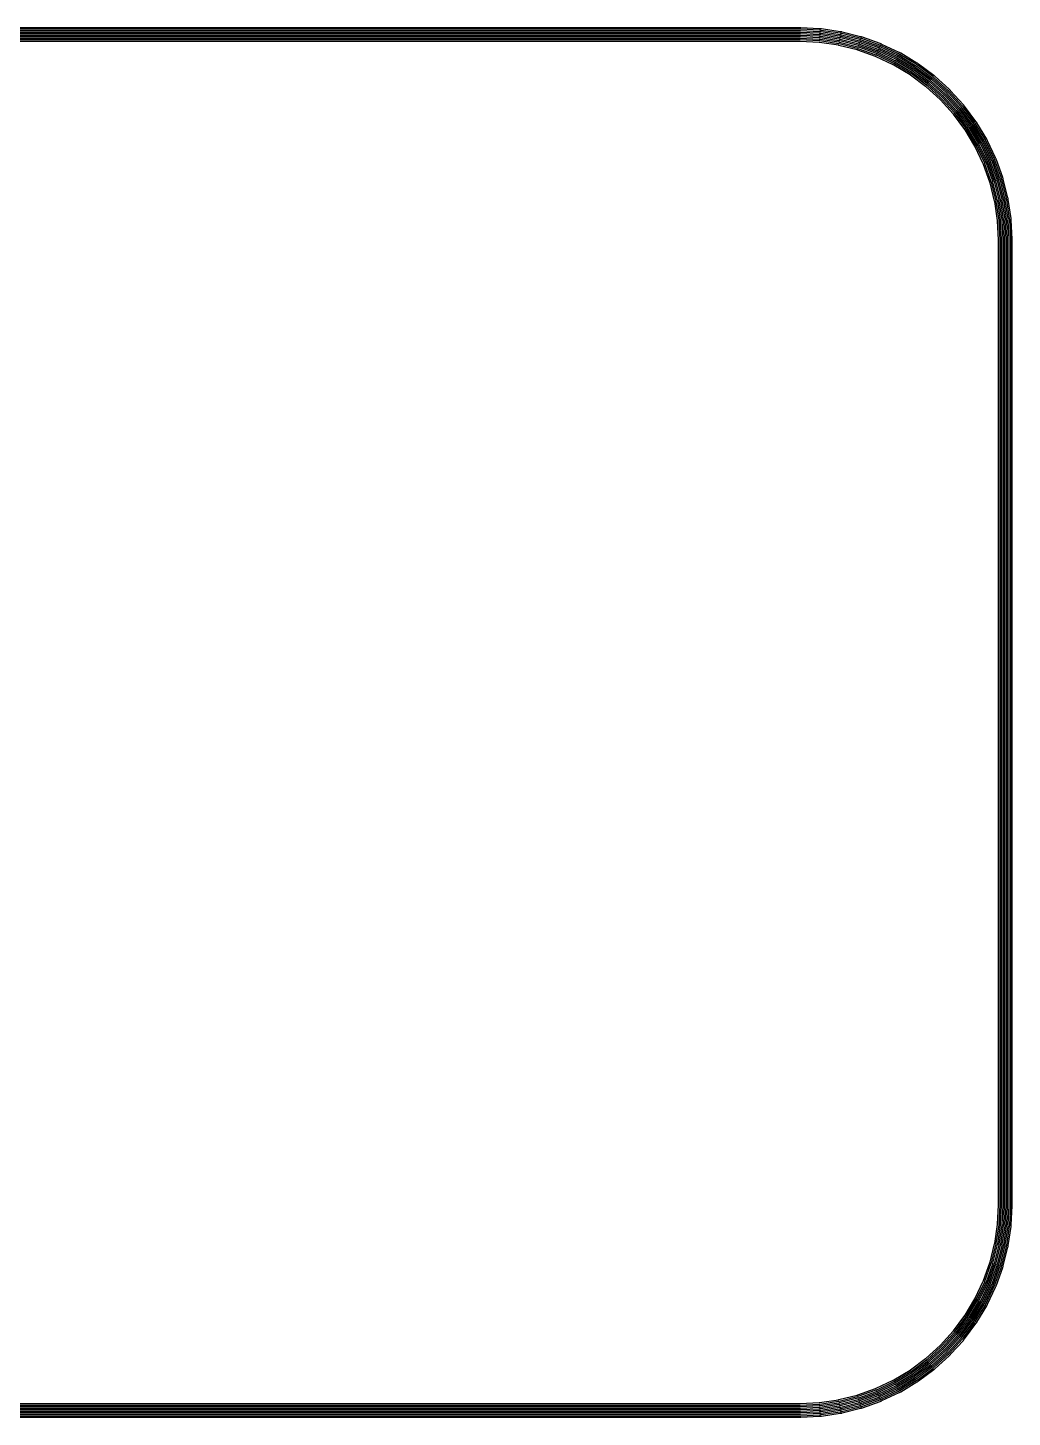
# Model space of a CAD drawing. Header units: metres. Extents: x -0.2 to 25.7, y -0.2 to 18.1.
# Drawn here: x 12.73 to 25.68, y -0.23 to 18.06 of the extents above; entities that cross this region are included whole.
import ezdxf

# ---------------------------------------------------------------- set-up
doc = ezdxf.new("R2010")
doc.units = ezdxf.units.M

msp = doc.modelspace()

# ---------------------------------------------------------------- linework, layer by layer
for points in [[(2.565, -0.23), (22.885, -0.23), (22.891, -0.23), (22.892, -0.23), (22.898, -0.23), (23.146, -0.217), (23.152, -0.217), (23.158, -0.217), (23.16, -0.216), (23.166, -0.216), (23.171, -0.215), (23.418, -0.178), (23.424, -0.178), (23.429, -0.177), (23.431, -0.176), (23.437, -0.175), (23.443, -0.174), (23.684, -0.113), (23.69, -0.112), (23.695, -0.11), (23.698, -0.109), (23.703, -0.108), (23.708, -0.106), (23.943, -0.022), (23.948, -0.02), (23.953, -0.018), (23.956, -0.017), (23.961, -0.015), (23.966, -0.012), (24.191, 0.094), (24.196, 0.097), (24.201, 0.099), (24.204, 0.101), (24.209, 0.103), (24.213, 0.106), (24.427, 0.234), (24.432, 0.237), (24.437, 0.24), (24.439, 0.242), (24.443, 0.245), (24.448, 0.248), (24.648, 0.397), (24.653, 0.4), (24.657, 0.404), (24.659, 0.405), (24.663, 0.409), (24.668, 0.413), (24.852, 0.58), (24.856, 0.584), (24.86, 0.588), (24.862, 0.59), (24.866, 0.594), (24.87, 0.598), (25.037, 0.782), (25.041, 0.787), (25.045, 0.791), (25.046, 0.793), (25.05, 0.797), (25.053, 0.802), (25.202, 1.002), (25.205, 1.007), (25.208, 1.011), (25.21, 1.013), (25.213, 1.018), (25.216, 1.023), (25.344, 1.237), (25.347, 1.241), (25.349, 1.246), (25.351, 1.249), (25.353, 1.254), (25.356, 1.259), (25.462, 1.484), (25.465, 1.489), (25.467, 1.494), (25.468, 1.497), (25.47, 1.502), (25.472, 1.507), (25.556, 1.742), (25.558, 1.747), (25.559, 1.752), (25.56, 1.755), (25.562, 1.76), (25.563, 1.766), (25.624, 2.008), (25.625, 2.013), (25.626, 2.019), (25.627, 2.021), (25.628, 2.026), (25.628, 2.032), (25.665, 2.279), (25.666, 2.284), (25.666, 2.29), (25.667, 2.292), (25.667, 2.298), (25.667, 2.304), (25.68, 2.552), (25.68, 2.558), (25.68, 2.559), (25.68, 2.565), (25.68, 15.265), (25.68, 15.271), (25.68, 15.272), (25.68, 15.278), (25.667, 15.526), (25.667, 15.532), (25.667, 15.538), (25.666, 15.54), (25.666, 15.546), (25.665, 15.551), (25.628, 15.798), (25.628, 15.804), (25.627, 15.809), (25.626, 15.811), (25.625, 15.817), (25.624, 15.823), (25.563, 16.064), (25.562, 16.07), (25.56, 16.075), (25.559, 16.078), (25.558, 16.083), (25.556, 16.088), (25.472, 16.323), (25.47, 16.328), (25.468, 16.333), (25.467, 16.336), (25.465, 16.341), (25.462, 16.346), (25.356, 16.571), (25.353, 16.576), (25.351, 16.581), (25.349, 16.584), (25.347, 16.589), (25.344, 16.593), (25.216, 16.807), (25.213, 16.812), (25.21, 16.817), (25.208, 16.819), (25.205, 16.823), (25.202, 16.828), (25.053, 17.028), (25.05, 17.033), (25.046, 17.037), (25.045, 17.039), (25.041, 17.043), (25.037, 17.048), (24.87, 17.232), (24.866, 17.236), (24.862, 17.24), (24.86, 17.242), (24.856, 17.246), (24.852, 17.25), (24.668, 17.417), (24.663, 17.421), (24.659, 17.425), (24.657, 17.426), (24.653, 17.43), (24.648, 17.433), (24.448, 17.582), (24.443, 17.585), (24.439, 17.588), (24.437, 17.59), (24.432, 17.593), (24.427, 17.596), (24.213, 17.724), (24.209, 17.727), (24.204, 17.729), (24.201, 17.731), (24.196, 17.733), (24.191, 17.736), (23.966, 17.842), (23.961, 17.845), (23.956, 17.847), (23.953, 17.848), (23.948, 17.85), (23.943, 17.852), (23.708, 17.936), (23.703, 17.938), (23.698, 17.939), (23.695, 17.94), (23.69, 17.942), (23.684, 17.943), (23.443, 18.004), (23.437, 18.005), (23.431, 18.006), (23.429, 18.007), (23.424, 18.008), (23.418, 18.008), (23.171, 18.045), (23.166, 18.046), (23.16, 18.046), (23.158, 18.047), (23.152, 18.047), (23.146, 18.047), (22.898, 18.06), (22.892, 18.06), (22.891, 18.06), (22.885, 18.06), (2.565, 18.06)], [(2.565, -0.21), (22.885, -0.21), (22.89, -0.21), (22.891, -0.21), (22.897, -0.21), (23.146, -0.197), (23.151, -0.197), (23.156, -0.197), (23.158, -0.196), (23.163, -0.196), (23.168, -0.195), (23.415, -0.159), (23.42, -0.158), (23.425, -0.157), (23.428, -0.156), (23.433, -0.155), (23.438, -0.154), (23.679, -0.094), (23.684, -0.092), (23.689, -0.091), (23.692, -0.09), (23.697, -0.089), (23.702, -0.087), (23.936, -0.003), (23.941, -0.001), (23.946, 0.001), (23.948, 0.002), (23.953, 0.004), (23.958, 0.006), (24.183, 0.112), (24.187, 0.115), (24.192, 0.117), (24.194, 0.118), (24.199, 0.121), (24.203, 0.123), (24.417, 0.252), (24.421, 0.254), (24.426, 0.257), (24.428, 0.258), (24.432, 0.261), (24.436, 0.264), (24.636, 0.413), (24.64, 0.416), (24.644, 0.419), (24.646, 0.421), (24.65, 0.424), (24.654, 0.427), (24.839, 0.595), (24.843, 0.598), (24.846, 0.602), (24.848, 0.604), (24.852, 0.607), (24.855, 0.611), (25.023, 0.796), (25.026, 0.8), (25.029, 0.804), (25.031, 0.806), (25.034, 0.81), (25.037, 0.814), (25.186, 1.014), (25.189, 1.018), (25.192, 1.022), (25.193, 1.024), (25.196, 1.029), (25.199, 1.033), (25.327, 1.247), (25.329, 1.251), (25.332, 1.256), (25.333, 1.258), (25.335, 1.263), (25.338, 1.267), (25.444, 1.493), (25.446, 1.497), (25.448, 1.502), (25.449, 1.504), (25.451, 1.509), (25.453, 1.514), (25.537, 1.749), (25.539, 1.753), (25.54, 1.758), (25.541, 1.761), (25.542, 1.766), (25.544, 1.771), (25.604, 2.012), (25.605, 2.017), (25.606, 2.022), (25.607, 2.025), (25.608, 2.03), (25.609, 2.035), (25.645, 2.282), (25.646, 2.287), (25.647, 2.292), (25.647, 2.294), (25.647, 2.299), (25.648, 2.305), (25.66, 2.553), (25.66, 2.559), (25.66, 2.56), (25.66, 2.565), (25.66, 15.265), (25.66, 15.27), (25.66, 15.271), (25.66, 15.277), (25.648, 15.526), (25.647, 15.531), (25.647, 15.536), (25.647, 15.538), (25.646, 15.543), (25.645, 15.548), (25.609, 15.795), (25.608, 15.8), (25.607, 15.805), (25.606, 15.808), (25.605, 15.813), (25.604, 15.818), (25.544, 16.059), (25.542, 16.064), (25.541, 16.069), (25.54, 16.072), (25.539, 16.077), (25.537, 16.082), (25.453, 16.316), (25.451, 16.321), (25.449, 16.326), (25.448, 16.328), (25.446, 16.333), (25.444, 16.338), (25.338, 16.563), (25.335, 16.567), (25.333, 16.572), (25.332, 16.574), (25.329, 16.579), (25.327, 16.583), (25.199, 16.797), (25.196, 16.801), (25.193, 16.806), (25.192, 16.808), (25.189, 16.812), (25.186, 16.816), (25.037, 17.016), (25.034, 17.02), (25.031, 17.024), (25.029, 17.026), (25.026, 17.03), (25.023, 17.034), (24.855, 17.219), (24.852, 17.223), (24.848, 17.226), (24.846, 17.228), (24.843, 17.232), (24.839, 17.235), (24.654, 17.403), (24.65, 17.406), (24.646, 17.409), (24.644, 17.411), (24.64, 17.414), (24.636, 17.417), (24.436, 17.566), (24.432, 17.569), (24.428, 17.572), (24.426, 17.573), (24.421, 17.576), (24.417, 17.579), (24.203, 17.707), (24.199, 17.709), (24.194, 17.712), (24.192, 17.713), (24.187, 17.715), (24.183, 17.718), (23.958, 17.824), (23.953, 17.826), (23.948, 17.828), (23.946, 17.829), (23.941, 17.831), (23.936, 17.833), (23.702, 17.917), (23.697, 17.919), (23.692, 17.92), (23.689, 17.921), (23.684, 17.922), (23.679, 17.924), (23.438, 17.984), (23.433, 17.985), (23.428, 17.986), (23.425, 17.987), (23.42, 17.988), (23.415, 17.989), (23.168, 18.025), (23.163, 18.026), (23.158, 18.027), (23.156, 18.027), (23.151, 18.027), (23.146, 18.028), (22.897, 18.04), (22.891, 18.04), (22.89, 18.04), (22.885, 18.04), (2.565, 18.04)], [(2.565, -0.19), (22.885, -0.19), (22.89, -0.19), (22.891, -0.19), (22.896, -0.19), (23.145, -0.178), (23.149, -0.177), (23.154, -0.177), (23.156, -0.177), (23.161, -0.176), (23.166, -0.175), (23.412, -0.139), (23.417, -0.138), (23.421, -0.137), (23.424, -0.137), (23.428, -0.136), (23.433, -0.135), (23.675, -0.074), (23.679, -0.073), (23.684, -0.072), (23.686, -0.071), (23.69, -0.07), (23.695, -0.068), (23.929, 0.016), (23.934, 0.018), (23.938, 0.019), (23.94, 0.02), (23.945, 0.022), (23.949, 0.024), (24.174, 0.131), (24.178, 0.133), (24.183, 0.135), (24.185, 0.136), (24.189, 0.138), (24.193, 0.141), (24.407, 0.269), (24.411, 0.271), (24.415, 0.274), (24.417, 0.275), (24.42, 0.278), (24.424, 0.28), (24.624, 0.429), (24.628, 0.432), (24.632, 0.435), (24.634, 0.436), (24.637, 0.439), (24.641, 0.442), (24.825, 0.61), (24.829, 0.613), (24.832, 0.616), (24.834, 0.618), (24.837, 0.621), (24.84, 0.625), (25.008, 0.809), (25.011, 0.813), (25.014, 0.816), (25.015, 0.818), (25.018, 0.822), (25.021, 0.826), (25.17, 1.026), (25.172, 1.03), (25.175, 1.033), (25.176, 1.035), (25.179, 1.039), (25.181, 1.043), (25.31, 1.257), (25.312, 1.261), (25.314, 1.265), (25.315, 1.267), (25.317, 1.272), (25.319, 1.276), (25.426, 1.501), (25.428, 1.505), (25.43, 1.51), (25.431, 1.512), (25.432, 1.516), (25.434, 1.521), (25.518, 1.755), (25.52, 1.76), (25.521, 1.764), (25.522, 1.766), (25.523, 1.771), (25.524, 1.775), (25.585, 2.017), (25.586, 2.022), (25.587, 2.026), (25.587, 2.029), (25.588, 2.033), (25.589, 2.038), (25.625, 2.284), (25.626, 2.289), (25.627, 2.294), (25.627, 2.296), (25.627, 2.301), (25.628, 2.305), (25.64, 2.554), (25.64, 2.559), (25.64, 2.56), (25.64, 2.565), (25.64, 15.265), (25.64, 15.27), (25.64, 15.271), (25.64, 15.276), (25.628, 15.525), (25.627, 15.529), (25.627, 15.534), (25.627, 15.536), (25.626, 15.541), (25.625, 15.546), (25.589, 15.792), (25.588, 15.797), (25.587, 15.801), (25.587, 15.804), (25.586, 15.808), (25.585, 15.813), (25.524, 16.055), (25.523, 16.059), (25.522, 16.064), (25.521, 16.066), (25.52, 16.07), (25.518, 16.075), (25.434, 16.309), (25.432, 16.314), (25.431, 16.318), (25.43, 16.32), (25.428, 16.325), (25.426, 16.329), (25.319, 16.554), (25.317, 16.558), (25.315, 16.563), (25.314, 16.565), (25.312, 16.569), (25.31, 16.573), (25.181, 16.787), (25.179, 16.791), (25.176, 16.795), (25.175, 16.797), (25.172, 16.8), (25.17, 16.804), (25.021, 17.004), (25.018, 17.008), (25.015, 17.012), (25.014, 17.014), (25.011, 17.017), (25.008, 17.021), (24.84, 17.205), (24.837, 17.209), (24.834, 17.212), (24.832, 17.214), (24.829, 17.217), (24.825, 17.22), (24.641, 17.388), (24.637, 17.391), (24.634, 17.394), (24.632, 17.395), (24.628, 17.398), (24.624, 17.401), (24.424, 17.55), (24.42, 17.552), (24.417, 17.555), (24.415, 17.556), (24.411, 17.559), (24.407, 17.561), (24.193, 17.69), (24.189, 17.692), (24.185, 17.694), (24.183, 17.695), (24.178, 17.697), (24.174, 17.699), (23.949, 17.806), (23.945, 17.808), (23.94, 17.81), (23.938, 17.811), (23.934, 17.812), (23.929, 17.814), (23.695, 17.898), (23.69, 17.9), (23.686, 17.901), (23.684, 17.902), (23.679, 17.903), (23.675, 17.904), (23.433, 17.965), (23.428, 17.966), (23.424, 17.967), (23.421, 17.967), (23.417, 17.968), (23.412, 17.969), (23.166, 18.005), (23.161, 18.006), (23.156, 18.007), (23.154, 18.007), (23.149, 18.007), (23.145, 18.008), (22.896, 18.02), (22.891, 18.02), (22.89, 18.02), (22.885, 18.02), (2.565, 18.02)], [(2.565, -0.17), (22.885, -0.17), (22.889, -0.17), (22.89, -0.17), (22.895, -0.17), (23.144, -0.158), (23.148, -0.157), (23.152, -0.157), (23.154, -0.157), (23.158, -0.156), (23.163, -0.156), (23.409, -0.119), (23.413, -0.118), (23.417, -0.118), (23.42, -0.117), (23.424, -0.116), (23.428, -0.115), (23.67, -0.055), (23.674, -0.054), (23.678, -0.053), (23.68, -0.052), (23.684, -0.051), (23.688, -0.049), (23.923, 0.035), (23.927, 0.036), (23.931, 0.038), (23.933, 0.039), (23.937, 0.04), (23.94, 0.042), (24.166, 0.149), (24.169, 0.15), (24.173, 0.152), (24.175, 0.154), (24.179, 0.156), (24.183, 0.158), (24.396, 0.286), (24.4, 0.288), (24.403, 0.29), (24.406, 0.292), (24.409, 0.294), (24.412, 0.296), (24.613, 0.445), (24.616, 0.447), (24.619, 0.45), (24.621, 0.452), (24.624, 0.454), (24.627, 0.457), (24.812, 0.624), (24.815, 0.627), (24.818, 0.63), (24.82, 0.632), (24.823, 0.635), (24.826, 0.638), (24.993, 0.823), (24.996, 0.826), (24.998, 0.829), (25, 0.831), (25.003, 0.834), (25.005, 0.837), (25.154, 1.038), (25.156, 1.041), (25.158, 1.045), (25.16, 1.047), (25.162, 1.05), (25.164, 1.054), (25.292, 1.267), (25.294, 1.271), (25.296, 1.275), (25.298, 1.277), (25.3, 1.281), (25.301, 1.284), (25.408, 1.51), (25.41, 1.513), (25.411, 1.517), (25.412, 1.52), (25.414, 1.523), (25.415, 1.527), (25.499, 1.762), (25.501, 1.766), (25.502, 1.77), (25.503, 1.772), (25.504, 1.776), (25.505, 1.78), (25.565, 2.022), (25.566, 2.026), (25.567, 2.03), (25.568, 2.033), (25.568, 2.037), (25.569, 2.041), (25.606, 2.287), (25.606, 2.292), (25.607, 2.296), (25.607, 2.298), (25.607, 2.302), (25.608, 2.306), (25.62, 2.555), (25.62, 2.56), (25.62, 2.561), (25.62, 2.565), (25.62, 15.265), (25.62, 15.269), (25.62, 15.27), (25.62, 15.275), (25.608, 15.524), (25.607, 15.528), (25.607, 15.532), (25.607, 15.534), (25.606, 15.538), (25.606, 15.543), (25.569, 15.789), (25.568, 15.793), (25.568, 15.797), (25.567, 15.8), (25.566, 15.804), (25.565, 15.808), (25.505, 16.05), (25.504, 16.054), (25.503, 16.058), (25.502, 16.06), (25.501, 16.064), (25.499, 16.068), (25.415, 16.303), (25.414, 16.307), (25.412, 16.311), (25.411, 16.313), (25.41, 16.317), (25.408, 16.32), (25.301, 16.546), (25.3, 16.549), (25.298, 16.553), (25.296, 16.555), (25.294, 16.559), (25.292, 16.563), (25.164, 16.776), (25.162, 16.78), (25.16, 16.783), (25.158, 16.786), (25.156, 16.789), (25.154, 16.792), (25.005, 16.993), (25.003, 16.996), (25, 16.999), (24.998, 17.001), (24.996, 17.004), (24.993, 17.007), (24.826, 17.192), (24.823, 17.195), (24.82, 17.198), (24.818, 17.2), (24.815, 17.203), (24.812, 17.206), (24.627, 17.373), (24.624, 17.376), (24.621, 17.378), (24.619, 17.38), (24.616, 17.383), (24.613, 17.385), (24.412, 17.534), (24.409, 17.536), (24.406, 17.538), (24.403, 17.54), (24.4, 17.542), (24.396, 17.544), (24.183, 17.672), (24.179, 17.674), (24.175, 17.676), (24.173, 17.678), (24.169, 17.68), (24.166, 17.681), (23.94, 17.788), (23.937, 17.79), (23.933, 17.791), (23.931, 17.792), (23.927, 17.794), (23.923, 17.795), (23.688, 17.879), (23.684, 17.881), (23.68, 17.882), (23.678, 17.883), (23.674, 17.884), (23.67, 17.885), (23.428, 17.945), (23.424, 17.946), (23.42, 17.947), (23.417, 17.948), (23.413, 17.948), (23.409, 17.949), (23.163, 17.986), (23.158, 17.986), (23.154, 17.987), (23.152, 17.987), (23.148, 17.987), (23.144, 17.988), (22.895, 18), (22.89, 18), (22.889, 18), (22.885, 18), (2.565, 18)], [(2.565, -0.15), (22.885, -0.15), (22.889, -0.15), (22.89, -0.15), (22.894, -0.15), (23.143, -0.138), (23.146, -0.137), (23.15, -0.137), (23.152, -0.137), (23.156, -0.136), (23.16, -0.136), (23.406, -0.099), (23.41, -0.099), (23.413, -0.098), (23.416, -0.098), (23.419, -0.097), (23.423, -0.096), (23.665, -0.035), (23.668, -0.034), (23.672, -0.033), (23.674, -0.033), (23.678, -0.032), (23.681, -0.03), (23.916, 0.054), (23.919, 0.055), (23.923, 0.056), (23.925, 0.057), (23.929, 0.059), (23.932, 0.06), (24.157, 0.167), (24.16, 0.168), (24.164, 0.17), (24.166, 0.171), (24.169, 0.173), (24.172, 0.175), (24.386, 0.303), (24.389, 0.305), (24.392, 0.307), (24.394, 0.308), (24.397, 0.31), (24.4, 0.313), (24.601, 0.461), (24.604, 0.463), (24.606, 0.466), (24.608, 0.467), (24.611, 0.469), (24.614, 0.472), (24.799, 0.639), (24.801, 0.642), (24.804, 0.644), (24.806, 0.646), (24.808, 0.649), (24.811, 0.651), (24.978, 0.836), (24.981, 0.839), (24.983, 0.842), (24.985, 0.844), (24.987, 0.846), (24.989, 0.849), (25.138, 1.05), (25.14, 1.053), (25.142, 1.056), (25.143, 1.058), (25.145, 1.061), (25.147, 1.064), (25.275, 1.278), (25.277, 1.281), (25.279, 1.284), (25.28, 1.286), (25.282, 1.29), (25.283, 1.293), (25.39, 1.518), (25.391, 1.522), (25.393, 1.525), (25.394, 1.527), (25.395, 1.531), (25.396, 1.534), (25.48, 1.769), (25.482, 1.772), (25.483, 1.776), (25.483, 1.778), (25.484, 1.782), (25.485, 1.785), (25.546, 2.027), (25.547, 2.031), (25.548, 2.034), (25.548, 2.037), (25.549, 2.04), (25.549, 2.044), (25.586, 2.29), (25.586, 2.294), (25.587, 2.298), (25.587, 2.3), (25.587, 2.304), (25.588, 2.307), (25.6, 2.556), (25.6, 2.56), (25.6, 2.561), (25.6, 2.565), (25.6, 15.265), (25.6, 15.269), (25.6, 15.27), (25.6, 15.274), (25.588, 15.523), (25.587, 15.526), (25.587, 15.53), (25.587, 15.532), (25.586, 15.536), (25.586, 15.54), (25.549, 15.786), (25.549, 15.79), (25.548, 15.793), (25.548, 15.796), (25.547, 15.799), (25.546, 15.803), (25.485, 16.045), (25.484, 16.048), (25.483, 16.052), (25.483, 16.054), (25.482, 16.058), (25.48, 16.061), (25.396, 16.296), (25.395, 16.299), (25.394, 16.303), (25.393, 16.305), (25.391, 16.309), (25.39, 16.312), (25.283, 16.537), (25.282, 16.54), (25.28, 16.544), (25.279, 16.546), (25.277, 16.549), (25.275, 16.552), (25.147, 16.766), (25.145, 16.769), (25.143, 16.772), (25.142, 16.774), (25.14, 16.777), (25.138, 16.78), (24.989, 16.981), (24.987, 16.984), (24.985, 16.986), (24.983, 16.988), (24.981, 16.991), (24.978, 16.994), (24.811, 17.179), (24.808, 17.181), (24.806, 17.184), (24.804, 17.186), (24.801, 17.188), (24.799, 17.191), (24.614, 17.358), (24.611, 17.361), (24.608, 17.363), (24.606, 17.365), (24.604, 17.367), (24.601, 17.369), (24.4, 17.518), (24.397, 17.52), (24.394, 17.522), (24.392, 17.523), (24.389, 17.525), (24.386, 17.527), (24.172, 17.655), (24.169, 17.657), (24.166, 17.659), (24.164, 17.66), (24.16, 17.662), (24.157, 17.663), (23.932, 17.77), (23.929, 17.771), (23.925, 17.773), (23.923, 17.774), (23.919, 17.775), (23.916, 17.776), (23.681, 17.86), (23.678, 17.862), (23.674, 17.863), (23.672, 17.863), (23.668, 17.864), (23.665, 17.865), (23.423, 17.926), (23.419, 17.927), (23.416, 17.928), (23.413, 17.928), (23.41, 17.929), (23.406, 17.929), (23.16, 17.966), (23.156, 17.966), (23.152, 17.967), (23.15, 17.967), (23.146, 17.967), (23.143, 17.968), (22.894, 17.98), (22.89, 17.98), (22.889, 17.98), (22.885, 17.98), (2.565, 17.98)], [(2.565, -0.13), (22.885, -0.13), (22.888, -0.13), (22.889, -0.13), (22.893, -0.13), (23.142, -0.118), (23.145, -0.117), (23.148, -0.117), (23.15, -0.117), (23.154, -0.117), (23.157, -0.116), (23.403, -0.08), (23.406, -0.079), (23.41, -0.078), (23.412, -0.078), (23.415, -0.077), (23.418, -0.077), (23.66, -0.016), (23.663, -0.015), (23.666, -0.014), (23.668, -0.014), (23.672, -0.013), (23.675, -0.012), (23.909, 0.072), (23.912, 0.074), (23.915, 0.075), (23.917, 0.076), (23.92, 0.077), (23.923, 0.078), (24.149, 0.185), (24.152, 0.186), (24.154, 0.188), (24.157, 0.189), (24.159, 0.19), (24.162, 0.192), (24.376, 0.32), (24.379, 0.322), (24.381, 0.324), (24.383, 0.325), (24.386, 0.327), (24.389, 0.329), (24.589, 0.477), (24.591, 0.479), (24.594, 0.481), (24.596, 0.483), (24.598, 0.485), (24.6, 0.487), (24.785, 0.654), (24.788, 0.656), (24.79, 0.659), (24.792, 0.66), (24.794, 0.663), (24.796, 0.665), (24.963, 0.85), (24.965, 0.852), (24.967, 0.854), (24.969, 0.856), (24.971, 0.859), (24.973, 0.861), (25.121, 1.062), (25.123, 1.064), (25.125, 1.067), (25.126, 1.069), (25.128, 1.071), (25.13, 1.074), (25.258, 1.288), (25.26, 1.291), (25.261, 1.294), (25.262, 1.296), (25.264, 1.299), (25.265, 1.301), (25.372, 1.527), (25.373, 1.53), (25.374, 1.533), (25.375, 1.535), (25.377, 1.538), (25.378, 1.541), (25.462, 1.775), (25.463, 1.778), (25.464, 1.782), (25.464, 1.784), (25.465, 1.787), (25.466, 1.79), (25.527, 2.032), (25.527, 2.035), (25.528, 2.038), (25.528, 2.04), (25.529, 2.044), (25.53, 2.047), (25.566, 2.293), (25.567, 2.296), (25.567, 2.3), (25.567, 2.302), (25.567, 2.305), (25.568, 2.308), (25.58, 2.557), (25.58, 2.561), (25.58, 2.562), (25.58, 2.565), (25.58, 15.265), (25.58, 15.268), (25.58, 15.269), (25.58, 15.273), (25.568, 15.522), (25.567, 15.525), (25.567, 15.528), (25.567, 15.53), (25.567, 15.534), (25.566, 15.537), (25.53, 15.783), (25.529, 15.786), (25.528, 15.79), (25.528, 15.792), (25.527, 15.795), (25.527, 15.798), (25.466, 16.04), (25.465, 16.043), (25.464, 16.046), (25.464, 16.048), (25.463, 16.052), (25.462, 16.055), (25.378, 16.289), (25.377, 16.292), (25.375, 16.295), (25.374, 16.297), (25.373, 16.3), (25.372, 16.303), (25.265, 16.529), (25.264, 16.532), (25.262, 16.534), (25.261, 16.537), (25.26, 16.539), (25.258, 16.542), (25.13, 16.756), (25.128, 16.759), (25.126, 16.761), (25.125, 16.763), (25.123, 16.766), (25.121, 16.769), (24.973, 16.969), (24.971, 16.971), (24.969, 16.974), (24.967, 16.976), (24.965, 16.978), (24.963, 16.98), (24.796, 17.165), (24.794, 17.168), (24.792, 17.17), (24.79, 17.172), (24.788, 17.174), (24.785, 17.176), (24.6, 17.343), (24.598, 17.345), (24.596, 17.347), (24.594, 17.349), (24.591, 17.351), (24.589, 17.353), (24.389, 17.501), (24.386, 17.503), (24.383, 17.505), (24.381, 17.506), (24.379, 17.508), (24.376, 17.51), (24.162, 17.638), (24.159, 17.64), (24.157, 17.641), (24.154, 17.642), (24.152, 17.644), (24.149, 17.645), (23.923, 17.752), (23.92, 17.753), (23.917, 17.754), (23.915, 17.755), (23.912, 17.757), (23.909, 17.758), (23.675, 17.842), (23.672, 17.843), (23.668, 17.844), (23.666, 17.844), (23.663, 17.845), (23.66, 17.846), (23.418, 17.907), (23.415, 17.907), (23.412, 17.908), (23.41, 17.908), (23.406, 17.909), (23.403, 17.91), (23.157, 17.946), (23.154, 17.947), (23.15, 17.947), (23.148, 17.947), (23.145, 17.947), (23.142, 17.948), (22.893, 17.96), (22.889, 17.96), (22.888, 17.96), (22.885, 17.96), (2.565, 17.96)], [(2.565, -0.11), (22.885, -0.11), (22.888, -0.11), (22.889, -0.11), (22.892, -0.11), (23.141, -0.098), (23.143, -0.097), (23.146, -0.097), (23.148, -0.097), (23.151, -0.097), (23.154, -0.096), (23.4, -0.06), (23.403, -0.059), (23.406, -0.059), (23.408, -0.058), (23.411, -0.058), (23.413, -0.057), (23.655, 0.003), (23.658, 0.004), (23.66, 0.005), (23.663, 0.006), (23.665, 0.006), (23.668, 0.007), (23.903, 0.091), (23.905, 0.092), (23.908, 0.093), (23.91, 0.094), (23.912, 0.095), (23.915, 0.096), (24.14, 0.203), (24.143, 0.204), (24.145, 0.205), (24.147, 0.206), (24.149, 0.208), (24.152, 0.209), (24.366, 0.337), (24.368, 0.339), (24.37, 0.34), (24.372, 0.342), (24.374, 0.343), (24.377, 0.345), (24.577, 0.493), (24.579, 0.495), (24.581, 0.496), (24.583, 0.498), (24.585, 0.5), (24.587, 0.502), (24.772, 0.669), (24.774, 0.671), (24.776, 0.673), (24.777, 0.674), (24.779, 0.676), (24.781, 0.678), (24.948, 0.863), (24.95, 0.865), (24.952, 0.867), (24.954, 0.869), (24.955, 0.871), (24.957, 0.873), (25.105, 1.073), (25.107, 1.076), (25.108, 1.078), (25.11, 1.08), (25.111, 1.082), (25.113, 1.084), (25.241, 1.298), (25.242, 1.301), (25.244, 1.303), (25.245, 1.305), (25.246, 1.308), (25.247, 1.31), (25.354, 1.535), (25.355, 1.538), (25.356, 1.54), (25.357, 1.542), (25.358, 1.545), (25.359, 1.548), (25.443, 1.782), (25.444, 1.785), (25.444, 1.787), (25.445, 1.79), (25.446, 1.792), (25.447, 1.795), (25.507, 2.037), (25.508, 2.039), (25.508, 2.042), (25.509, 2.044), (25.509, 2.047), (25.51, 2.05), (25.546, 2.296), (25.547, 2.299), (25.547, 2.302), (25.547, 2.304), (25.547, 2.307), (25.548, 2.309), (25.56, 2.558), (25.56, 2.561), (25.56, 2.562), (25.56, 2.565), (25.56, 15.265), (25.56, 15.268), (25.56, 15.269), (25.56, 15.272), (25.548, 15.521), (25.547, 15.523), (25.547, 15.526), (25.547, 15.528), (25.547, 15.531), (25.546, 15.534), (25.51, 15.78), (25.509, 15.783), (25.509, 15.786), (25.508, 15.788), (25.508, 15.791), (25.507, 15.793), (25.447, 16.035), (25.446, 16.038), (25.445, 16.04), (25.444, 16.043), (25.444, 16.045), (25.443, 16.048), (25.359, 16.283), (25.358, 16.285), (25.357, 16.288), (25.356, 16.29), (25.355, 16.292), (25.354, 16.295), (25.247, 16.52), (25.246, 16.523), (25.245, 16.525), (25.244, 16.527), (25.242, 16.529), (25.241, 16.532), (25.113, 16.746), (25.111, 16.748), (25.11, 16.75), (25.108, 16.752), (25.107, 16.754), (25.105, 16.757), (24.957, 16.957), (24.955, 16.959), (24.954, 16.961), (24.952, 16.963), (24.95, 16.965), (24.948, 16.967), (24.781, 17.152), (24.779, 17.154), (24.777, 17.156), (24.776, 17.157), (24.774, 17.159), (24.772, 17.161), (24.587, 17.328), (24.585, 17.33), (24.583, 17.332), (24.581, 17.334), (24.579, 17.335), (24.577, 17.337), (24.377, 17.485), (24.374, 17.487), (24.372, 17.488), (24.37, 17.49), (24.368, 17.491), (24.366, 17.493), (24.152, 17.621), (24.149, 17.622), (24.147, 17.624), (24.145, 17.625), (24.143, 17.626), (24.14, 17.627), (23.915, 17.734), (23.912, 17.735), (23.91, 17.736), (23.908, 17.737), (23.905, 17.738), (23.903, 17.739), (23.668, 17.823), (23.665, 17.824), (23.663, 17.824), (23.66, 17.825), (23.658, 17.826), (23.655, 17.827), (23.413, 17.887), (23.411, 17.888), (23.408, 17.888), (23.406, 17.889), (23.403, 17.889), (23.4, 17.89), (23.154, 17.926), (23.151, 17.927), (23.148, 17.927), (23.146, 17.927), (23.143, 17.927), (23.141, 17.928), (22.892, 17.94), (22.889, 17.94), (22.888, 17.94), (22.885, 17.94), (2.565, 17.94)], [(2.565, -0.09), (22.885, -0.09), (22.887, -0.09), (22.888, -0.09), (22.891, -0.09), (23.14, -0.078), (23.142, -0.077), (23.144, -0.077), (23.146, -0.077), (23.149, -0.077), (23.151, -0.077), (23.397, -0.04), (23.4, -0.04), (23.402, -0.039), (23.404, -0.039), (23.406, -0.038), (23.408, -0.038), (23.65, 0.023), (23.652, 0.023), (23.655, 0.024), (23.657, 0.025), (23.659, 0.025), (23.661, 0.026), (23.896, 0.11), (23.898, 0.111), (23.9, 0.112), (23.902, 0.113), (23.904, 0.113), (23.906, 0.114), (24.132, 0.221), (24.134, 0.222), (24.135, 0.223), (24.138, 0.224), (24.14, 0.225), (24.141, 0.226), (24.355, 0.354), (24.357, 0.356), (24.359, 0.357), (24.361, 0.358), (24.363, 0.359), (24.365, 0.361), (24.565, 0.509), (24.567, 0.511), (24.568, 0.512), (24.57, 0.513), (24.572, 0.515), (24.574, 0.516), (24.758, 0.684), (24.76, 0.685), (24.762, 0.687), (24.763, 0.689), (24.765, 0.69), (24.766, 0.692), (24.934, 0.876), (24.935, 0.878), (24.937, 0.88), (24.938, 0.882), (24.939, 0.883), (24.941, 0.885), (25.089, 1.085), (25.091, 1.087), (25.092, 1.089), (25.093, 1.091), (25.094, 1.093), (25.096, 1.095), (25.224, 1.309), (25.225, 1.31), (25.226, 1.312), (25.227, 1.315), (25.228, 1.317), (25.229, 1.318), (25.336, 1.544), (25.337, 1.546), (25.337, 1.548), (25.338, 1.55), (25.339, 1.552), (25.34, 1.554), (25.424, 1.789), (25.425, 1.791), (25.425, 1.793), (25.426, 1.795), (25.427, 1.798), (25.427, 1.8), (25.488, 2.042), (25.488, 2.044), (25.489, 2.046), (25.489, 2.048), (25.49, 2.05), (25.49, 2.053), (25.527, 2.299), (25.527, 2.301), (25.527, 2.304), (25.527, 2.306), (25.528, 2.308), (25.528, 2.31), (25.54, 2.559), (25.54, 2.562), (25.54, 2.563), (25.54, 2.565), (25.54, 15.265), (25.54, 15.267), (25.54, 15.268), (25.54, 15.271), (25.528, 15.52), (25.528, 15.522), (25.527, 15.524), (25.527, 15.526), (25.527, 15.529), (25.527, 15.531), (25.49, 15.777), (25.49, 15.78), (25.489, 15.782), (25.489, 15.784), (25.488, 15.786), (25.488, 15.788), (25.427, 16.03), (25.427, 16.032), (25.426, 16.035), (25.425, 16.037), (25.425, 16.039), (25.424, 16.041), (25.34, 16.276), (25.339, 16.278), (25.338, 16.28), (25.337, 16.282), (25.337, 16.284), (25.336, 16.286), (25.229, 16.512), (25.228, 16.514), (25.227, 16.515), (25.226, 16.518), (25.225, 16.52), (25.224, 16.521), (25.096, 16.735), (25.094, 16.737), (25.093, 16.739), (25.092, 16.741), (25.091, 16.743), (25.089, 16.745), (24.941, 16.945), (24.939, 16.947), (24.938, 16.948), (24.937, 16.95), (24.935, 16.952), (24.934, 16.954), (24.766, 17.138), (24.765, 17.14), (24.763, 17.142), (24.762, 17.143), (24.76, 17.145), (24.758, 17.146), (24.574, 17.314), (24.572, 17.315), (24.57, 17.317), (24.568, 17.318), (24.567, 17.319), (24.565, 17.321), (24.365, 17.469), (24.363, 17.471), (24.361, 17.472), (24.359, 17.473), (24.357, 17.474), (24.355, 17.476), (24.141, 17.604), (24.14, 17.605), (24.138, 17.606), (24.135, 17.607), (24.134, 17.608), (24.132, 17.609), (23.906, 17.716), (23.904, 17.717), (23.902, 17.717), (23.9, 17.718), (23.898, 17.719), (23.896, 17.72), (23.661, 17.804), (23.659, 17.805), (23.657, 17.805), (23.655, 17.806), (23.652, 17.807), (23.65, 17.807), (23.408, 17.868), (23.406, 17.868), (23.404, 17.869), (23.402, 17.869), (23.4, 17.87), (23.397, 17.87), (23.151, 17.907), (23.149, 17.907), (23.146, 17.907), (23.144, 17.907), (23.142, 17.908), (23.14, 17.908), (22.891, 17.92), (22.888, 17.92), (22.887, 17.92), (22.885, 17.92), (2.565, 17.92)], [(2.565, -0.07), (22.885, -0.07), (22.887, -0.07), (22.888, -0.07), (22.89, -0.07), (23.139, -0.058), (23.14, -0.058), (23.142, -0.057), (23.145, -0.057), (23.146, -0.057), (23.148, -0.057), (23.394, -0.02), (23.396, -0.02), (23.398, -0.02), (23.4, -0.019), (23.402, -0.019), (23.404, -0.018), (23.645, 0.042), (23.647, 0.043), (23.649, 0.043), (23.651, 0.044), (23.653, 0.044), (23.654, 0.045), (23.889, 0.129), (23.891, 0.129), (23.892, 0.13), (23.895, 0.131), (23.896, 0.132), (23.898, 0.132), (24.123, 0.239), (24.125, 0.24), (24.126, 0.241), (24.128, 0.242), (24.13, 0.243), (24.131, 0.243), (24.345, 0.372), (24.346, 0.372), (24.348, 0.373), (24.35, 0.375), (24.351, 0.376), (24.353, 0.377), (24.553, 0.525), (24.554, 0.526), (24.556, 0.527), (24.558, 0.529), (24.559, 0.53), (24.56, 0.531), (24.745, 0.699), (24.746, 0.7), (24.747, 0.701), (24.749, 0.703), (24.75, 0.704), (24.751, 0.705), (24.919, 0.89), (24.92, 0.891), (24.921, 0.892), (24.923, 0.894), (24.924, 0.896), (24.925, 0.897), (25.073, 1.097), (25.074, 1.099), (25.075, 1.1), (25.077, 1.102), (25.078, 1.104), (25.078, 1.105), (25.207, 1.319), (25.207, 1.32), (25.208, 1.322), (25.209, 1.324), (25.21, 1.325), (25.211, 1.327), (25.318, 1.552), (25.318, 1.554), (25.319, 1.556), (25.32, 1.558), (25.321, 1.559), (25.321, 1.561), (25.405, 1.796), (25.406, 1.797), (25.406, 1.799), (25.407, 1.801), (25.407, 1.803), (25.408, 1.805), (25.468, 2.046), (25.469, 2.048), (25.469, 2.05), (25.47, 2.052), (25.47, 2.054), (25.47, 2.056), (25.507, 2.302), (25.507, 2.304), (25.507, 2.306), (25.507, 2.308), (25.508, 2.31), (25.508, 2.311), (25.52, 2.56), (25.52, 2.562), (25.52, 2.563), (25.52, 2.565), (25.52, 15.265), (25.52, 15.267), (25.52, 15.268), (25.52, 15.27), (25.508, 15.519), (25.508, 15.52), (25.507, 15.522), (25.507, 15.525), (25.507, 15.526), (25.507, 15.528), (25.47, 15.774), (25.47, 15.776), (25.47, 15.778), (25.469, 15.78), (25.469, 15.782), (25.468, 15.784), (25.408, 16.025), (25.407, 16.027), (25.407, 16.029), (25.406, 16.031), (25.406, 16.033), (25.405, 16.034), (25.321, 16.269), (25.321, 16.271), (25.32, 16.272), (25.319, 16.275), (25.318, 16.276), (25.318, 16.278), (25.211, 16.503), (25.21, 16.505), (25.209, 16.506), (25.208, 16.508), (25.207, 16.51), (25.207, 16.511), (25.078, 16.725), (25.078, 16.726), (25.077, 16.728), (25.075, 16.73), (25.074, 16.731), (25.073, 16.733), (24.925, 16.933), (24.924, 16.934), (24.923, 16.936), (24.921, 16.938), (24.92, 16.939), (24.919, 16.94), (24.751, 17.125), (24.75, 17.126), (24.749, 17.127), (24.747, 17.129), (24.746, 17.13), (24.745, 17.131), (24.56, 17.299), (24.559, 17.3), (24.558, 17.301), (24.556, 17.303), (24.554, 17.304), (24.553, 17.305), (24.353, 17.453), (24.351, 17.454), (24.35, 17.455), (24.348, 17.457), (24.346, 17.458), (24.345, 17.458), (24.131, 17.587), (24.13, 17.587), (24.128, 17.588), (24.126, 17.589), (24.125, 17.59), (24.123, 17.591), (23.898, 17.698), (23.896, 17.698), (23.895, 17.699), (23.892, 17.7), (23.891, 17.701), (23.889, 17.701), (23.654, 17.785), (23.653, 17.786), (23.651, 17.786), (23.649, 17.787), (23.647, 17.787), (23.645, 17.788), (23.404, 17.848), (23.402, 17.849), (23.4, 17.849), (23.398, 17.85), (23.396, 17.85), (23.394, 17.85), (23.148, 17.887), (23.146, 17.887), (23.145, 17.887), (23.142, 17.887), (23.14, 17.888), (23.139, 17.888), (22.89, 17.9), (22.888, 17.9), (22.887, 17.9), (22.885, 17.9), (2.565, 17.9)], [(2.565, -0.05), (22.885, -0.05), (22.886, -0.05), (22.887, -0.05), (22.887, -0.05), (22.889, -0.05), (23.138, -0.038), (23.139, -0.038), (23.14, -0.037), (23.143, -0.037), (23.144, -0.037), (23.145, -0.037), (23.392, 0), (23.393, 0), (23.394, 0), (23.396, 0.001), (23.398, 0.001), (23.399, 0.001), (23.641, 0.062), (23.642, 0.062), (23.643, 0.062), (23.645, 0.063), (23.646, 0.063), (23.648, 0.064), (23.882, 0.148), (23.883, 0.148), (23.885, 0.149), (23.887, 0.15), (23.888, 0.15), (23.889, 0.151), (24.114, 0.257), (24.116, 0.258), (24.117, 0.258), (24.119, 0.259), (24.12, 0.26), (24.121, 0.261), (24.335, 0.389), (24.336, 0.389), (24.337, 0.39), (24.339, 0.391), (24.34, 0.392), (24.341, 0.393), (24.541, 0.541), (24.542, 0.542), (24.543, 0.543), (24.545, 0.544), (24.546, 0.545), (24.547, 0.546), (24.731, 0.713), (24.732, 0.714), (24.733, 0.715), (24.735, 0.717), (24.736, 0.718), (24.737, 0.719), (24.904, 0.903), (24.905, 0.904), (24.906, 0.905), (24.907, 0.907), (24.908, 0.908), (24.909, 0.909), (25.057, 1.109), (25.058, 1.11), (25.059, 1.111), (25.06, 1.113), (25.061, 1.114), (25.061, 1.115), (25.189, 1.329), (25.19, 1.33), (25.191, 1.331), (25.192, 1.333), (25.192, 1.334), (25.193, 1.336), (25.299, 1.561), (25.3, 1.562), (25.3, 1.563), (25.301, 1.565), (25.302, 1.567), (25.302, 1.568), (25.386, 1.802), (25.387, 1.804), (25.387, 1.805), (25.388, 1.807), (25.388, 1.808), (25.388, 1.809), (25.449, 2.051), (25.449, 2.052), (25.45, 2.054), (25.45, 2.056), (25.45, 2.057), (25.45, 2.058), (25.487, 2.305), (25.487, 2.306), (25.487, 2.307), (25.488, 2.31), (25.488, 2.311), (25.488, 2.312), (25.5, 2.561), (25.5, 2.563), (25.5, 2.563), (25.5, 2.564), (25.5, 2.565), (25.5, 15.265), (25.5, 15.266), (25.5, 15.267), (25.5, 15.267), (25.5, 15.269), (25.488, 15.518), (25.488, 15.519), (25.488, 15.52), (25.487, 15.523), (25.487, 15.524), (25.487, 15.525), (25.45, 15.772), (25.45, 15.773), (25.45, 15.774), (25.45, 15.776), (25.449, 15.778), (25.449, 15.779), (25.388, 16.021), (25.388, 16.022), (25.388, 16.023), (25.387, 16.025), (25.387, 16.026), (25.386, 16.028), (25.302, 16.262), (25.302, 16.263), (25.301, 16.265), (25.3, 16.267), (25.3, 16.268), (25.299, 16.269), (25.193, 16.494), (25.192, 16.496), (25.192, 16.497), (25.191, 16.499), (25.19, 16.5), (25.189, 16.501), (25.061, 16.715), (25.061, 16.716), (25.06, 16.717), (25.059, 16.719), (25.058, 16.72), (25.057, 16.721), (24.909, 16.921), (24.908, 16.922), (24.907, 16.923), (24.906, 16.925), (24.905, 16.926), (24.904, 16.927), (24.737, 17.111), (24.736, 17.112), (24.735, 17.113), (24.733, 17.115), (24.732, 17.116), (24.731, 17.117), (24.547, 17.284), (24.546, 17.285), (24.545, 17.286), (24.543, 17.287), (24.542, 17.288), (24.541, 17.289), (24.341, 17.437), (24.34, 17.438), (24.339, 17.439), (24.337, 17.44), (24.336, 17.441), (24.335, 17.441), (24.121, 17.569), (24.12, 17.57), (24.119, 17.571), (24.117, 17.572), (24.116, 17.572), (24.114, 17.573), (23.889, 17.679), (23.888, 17.68), (23.887, 17.68), (23.885, 17.681), (23.883, 17.682), (23.882, 17.682), (23.648, 17.766), (23.646, 17.767), (23.645, 17.767), (23.643, 17.768), (23.642, 17.768), (23.641, 17.768), (23.399, 17.829), (23.398, 17.829), (23.396, 17.83), (23.394, 17.83), (23.393, 17.83), (23.392, 17.83), (23.145, 17.867), (23.144, 17.867), (23.143, 17.867), (23.14, 17.868), (23.139, 17.868), (23.138, 17.868), (22.889, 17.88), (22.887, 17.88), (22.887, 17.88), (22.886, 17.88), (22.885, 17.88), (2.565, 17.88)]]:
    msp.add_lwpolyline(points)

doc.saveas('drawing.dxf')
